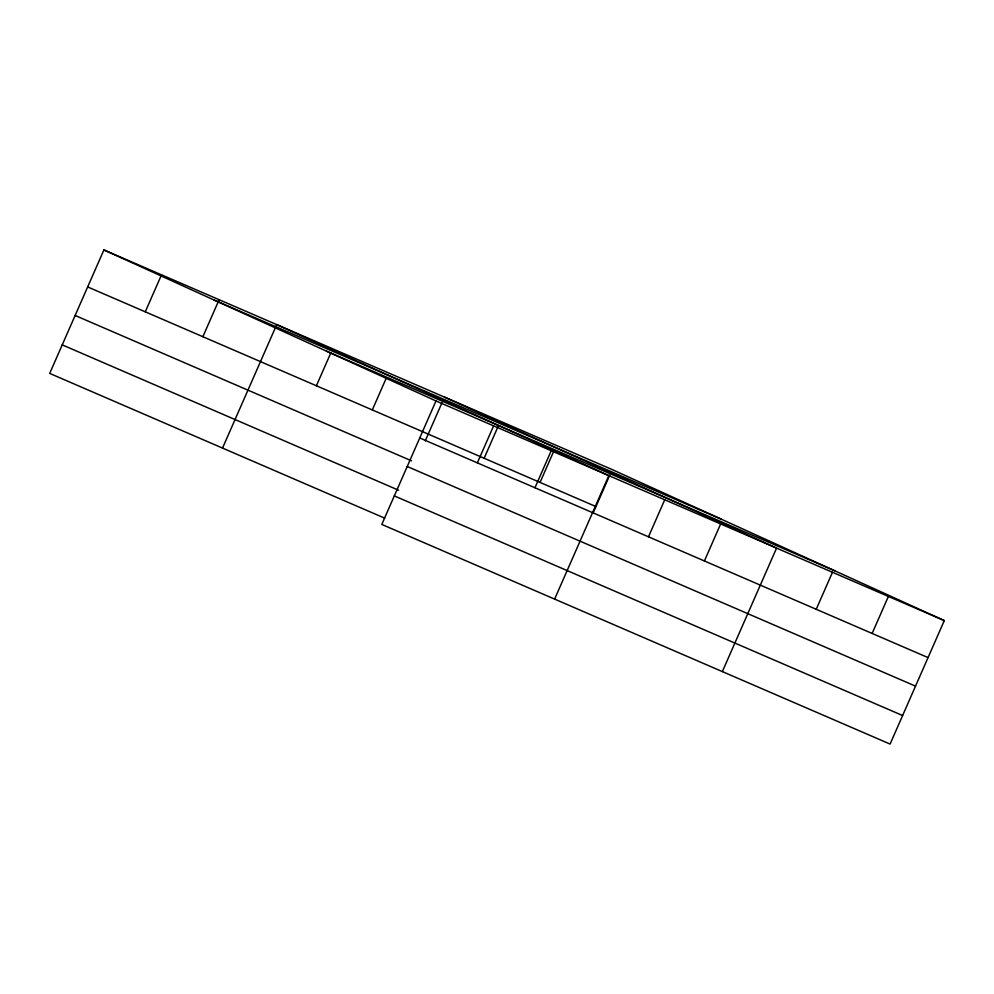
<?xml version="1.0" encoding="UTF-8"?>
<svg xmlns="http://www.w3.org/2000/svg" width="994" height="994" viewBox="0 0 994 994"><rect width="100%" height="100%" fill="white"/><g stroke="black" fill="none" stroke-linecap="round" stroke-linejoin="round"><path stroke-width="1.49" d="M103.91 249.929L435.993 400.955L381.795 524.434L890.09 744.071L944.3 620.591L612.205 469.566L103.91 249.929L49.7 373.409L384.678 518.147M145.261 311.83L161.513 274.816M202.875 336.717L219.115 299.716M222.519 448.083L276.73 324.603L608.813 475.629L554.615 599.109M316.39 385.771L330.84 352.87M372.315 409.938L386.144 378.403M425.246 440.889L442.069 402.57M477.356 462.856L493.608 425.842M484.14 458.259L497.982 426.724M534.958 487.756L551.21 450.742M540.053 482.413L553.894 450.891M592.983 513.364L609.807 475.045M648.486 536.797L664.737 499.796M704.398 560.964L720.65 523.95M722.352 671.596L776.562 548.116L444.467 397.078M816.223 609.285L832.475 572.271M872.136 633.439L888.387 596.437M213.499 299.766L721.806 519.402M326.405 351.118L834.711 570.755M435.993 400.955L944.3 620.591M87.658 286.931L595.965 506.58M419.741 437.969L928.048 657.606M75.134 315.471L411.504 460.818M407.217 466.497L915.524 686.133M62.224 344.868L398.594 490.216M394.32 495.907L902.627 715.543"/></g></svg>
